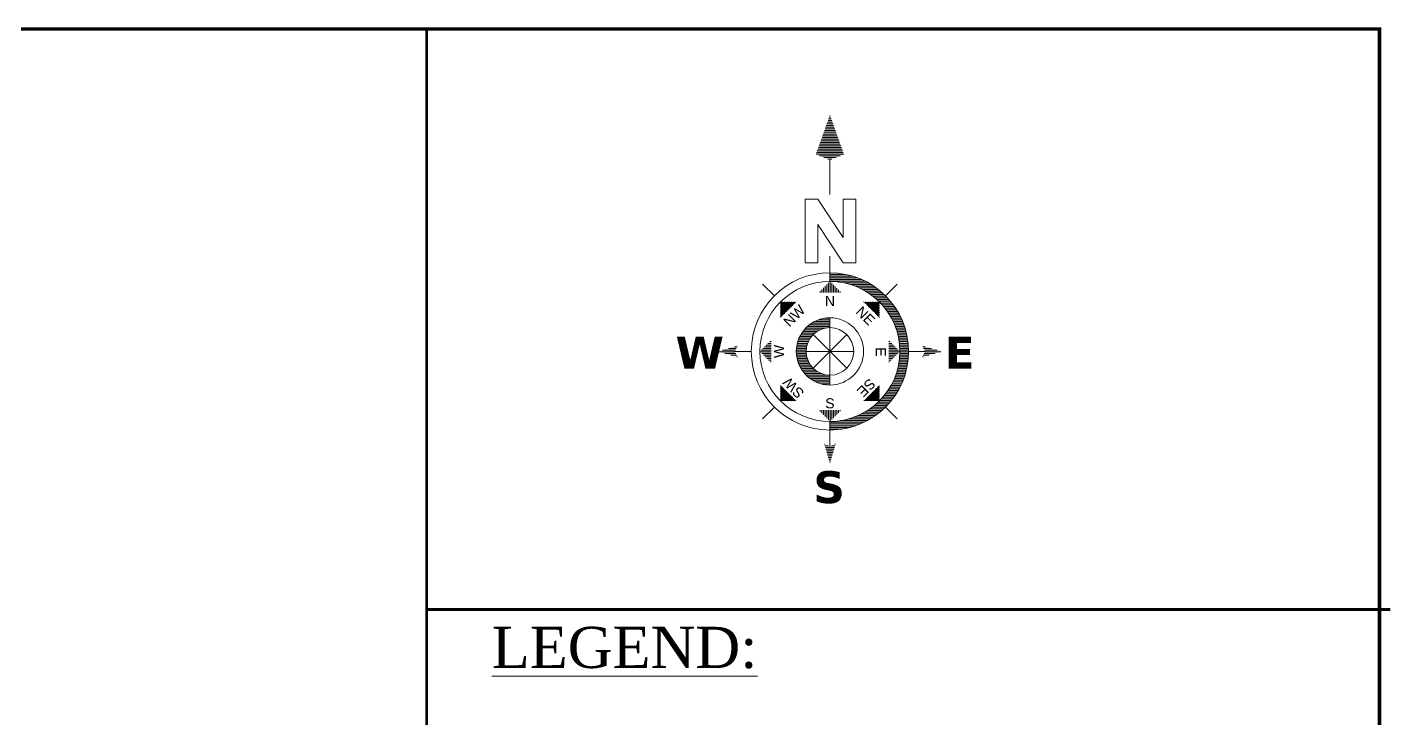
# Model space of a CAD drawing. Header units: millimetres. Extents: x -60726 to 103, y -105149 to -48.
# Drawn here: x -59277 to -58591, y -102857 to -102509 of the extents above; entities that cross this region are included whole.
import ezdxf
from ezdxf.enums import TextEntityAlignment as Align

# ---------------------------------------------------------------- set-up
doc = ezdxf.new("R2010")
doc.units = ezdxf.units.MM
doc.header["$MEASUREMENT"] = 0
doc.layers.add('boundary', color=7, linetype='Continuous')
for name, color, linetype, lineweight in [('line', 10, 'Continuous', 9), ('OUTLINE', 7, 'Continuous', 15), ('p2', 32, 'Continuous', 15)]:
    doc.layers.add(name, color=color, linetype=linetype, lineweight=lineweight)
doc.styles.add('LEG', font='romantic.ttf')
doc.styles.add('Romans', font='arial.ttf')
doc.styles.get("Standard").update_dxf_attribs({"font": 'arial.ttf'})
pattern_1 = [(360, (26.1966299120686, 31.5119977814611), (1.746277814283317e-14, 0.2822134167647793), [])]
pattern_2 = [(360, (26.1966299120686, 27.11894283047877), (1.746277814283317e-14, 0.2822134167647793), [])]
pattern_3 = [(180, (26.1966299120686, 27.11894283047877), (1.761424323965989e-14, 0.2822134167647793), [])]
pattern_4 = [(44.99999999999639, (26.1966299120686, 27.11894283047877), (-0.1995550207361887, 0.1995550207362131), [])]
pattern_5 = [(90, (26.1966299120686, 27.11894283047877), (-0.2822134167647797, 1.748015938345261e-14), [])]
pattern_6 = [(134.9999999999964, (26.1966299120686, 27.11894283047877), (-0.1995550207362134, -0.1995550207361884), [])]
pattern_7 = [(180, (26.1966299120686, 27.11894283047877), (-1.749754062407209e-14, -0.2822134167647793), [])]
pattern_8 = [(224.9999999999964, (26.1966299120686, 27.11894283047877), (0.1995550207361887, -0.1995550207362131), [])]
pattern_9 = [(270, (26.1966299120686, 27.11894283047877), (0.2822134167647797, -1.751430110609798e-14), [])]
pattern_10 = [(314.9999999999964, (26.1966299120686, 27.11894283047877), (0.1995550207362134, 0.1995550207361883), [])]

# ---------------------------------------------------------------- blocks, each defined once
blk = doc.blocks.new('A$C5FE22593')
h = blk.add_hatch()
h.set_pattern_fill('_USER', color=11, scale=0.2822134167647797, angle=-3.536776805787431e-12, style=0, pattern_type=0)
h.set_pattern_definition(pattern_1)
h.paths.add_polyline_path([(26.1966299120686, 66.78867487690877), (23.84485143935308, 60.20369515253697), (26.1966299120686, 59.26298376359046), (28.54840838513337, 60.20369515253697)])
h = blk.add_hatch()
h.set_pattern_fill('_USER', color=11, scale=0.2822134167647797, angle=-3.536776805787431e-12, style=0, pattern_type=0)
h.set_pattern_definition(pattern_1)
h.paths.add_polyline_path([(26.1966299120686, 66.78867487690877), (23.84485143935308, 60.20369515253697), (26.1966299120686, 59.26298376359046), (28.54840838513337, 60.20369515253697)])
h = blk.add_hatch()
h.set_pattern_fill('_USER', color=11, scale=0.2822134167647797, angle=-3.536776805787431e-12, style=0, pattern_type=0)
h.set_pattern_definition(pattern_1)
h.paths.add_polyline_path([(26.1966299120686, 66.78867487690877), (23.84485143935308, 60.20369515253697), (26.1966299120686, 59.26298376359046), (28.54840838513337, 60.20369515253697)])
h = blk.add_hatch()
h.set_pattern_fill('_USER', color=11, scale=0.2822134167647797, angle=-3.536776805787431e-12, style=0, pattern_type=0)
h.set_pattern_definition(pattern_1)
h.paths.add_polyline_path([(26.1966299120686, 66.78867487690877), (23.84485143935308, 60.20369515253697), (26.1966299120686, 59.26298376359046), (28.54840838513337, 60.20369515253697)])
h = blk.add_hatch(color=11)
h.paths.add_polyline_path([(26.1966299120686, 15.36005046544597), (26.1966299120686, 13.91542929038405, 1), (26.1966299120686, 40.32245637045708), (26.1966299120686, 38.87783519562799, -1)])
h.paths.add_polyline_path([(26.1966299120686, 31.11004324536771), (26.1966299120686, 32.76321116602048, 1), (26.1966299120686, 21.47467449505348), (26.1966299120686, 23.12784241558984, -1)])
h = blk.add_hatch(color=11)
h.paths.add_polyline_path([(26.1966299120686, 15.36005046544597), (26.1966299120686, 13.91542929038405, 1), (26.1966299120686, 40.32245637045708), (26.1966299120686, 38.87783519562799, -1)])
h.paths.add_polyline_path([(26.1966299120686, 31.11004324536771), (26.1966299120686, 32.76321116602048, 1), (26.1966299120686, 21.47467449505348), (26.1966299120686, 23.12784241558984, -1)])
h = blk.add_hatch(color=11)
h.paths.add_polyline_path([(26.1966299120686, 15.36005046544597), (26.1966299120686, 13.91542929038405, 1), (26.1966299120686, 40.32245637045708), (26.1966299120686, 38.87783519562799, -1)])
h.paths.add_polyline_path([(26.1966299120686, 31.11004324536771), (26.1966299120686, 32.76321116602048, 1), (26.1966299120686, 21.47467449505348), (26.1966299120686, 23.12784241558984, -1)])
h = blk.add_hatch(color=11)
h.paths.add_polyline_path([(26.1966299120686, 15.36005046544597), (26.1966299120686, 13.91542929038405, 1), (26.1966299120686, 40.32245637045708), (26.1966299120686, 38.87783519562799, -1)])
h.paths.add_polyline_path([(26.1966299120686, 31.11004324536771), (26.1966299120686, 32.76321116602048, 1), (26.1966299120686, 21.47467449505348), (26.1966299120686, 23.12784241558984, -1)])
h = blk.add_hatch()
h.set_pattern_fill('_USER', color=11, scale=0.2822134167647797, angle=-3.536776805787431e-12, style=0, pattern_type=0)
h.set_pattern_definition(pattern_2)
h.paths.add_polyline_path([(39.4001434528036, 27.11894283047877, 0.414213562373095), (26.1966299120686, 40.32245637045708), (26.1966299120686, 38.87783519562799, -0.4142135623730949), (37.95552227745065, 27.11894283047877, -0.4142135623730951), (26.1966299120686, 15.36005046544597), (26.1966299120686, 13.91542929038405, 0.4142135623730951)])
h = blk.add_hatch()
h.set_pattern_fill('_USER', color=11, scale=0.2822134167647797, angle=-3.536776805787431e-12, style=0, pattern_type=0)
h.set_pattern_definition(pattern_2)
h.paths.add_polyline_path([(39.4001434528036, 27.11894283047877, 0.414213562373095), (26.1966299120686, 40.32245637045708), (26.1966299120686, 38.87783519562799, -0.4142135623730949), (37.95552227745065, 27.11894283047877, -0.4142135623730951), (26.1966299120686, 15.36005046544597), (26.1966299120686, 13.91542929038405, 0.4142135623730951)])
h = blk.add_hatch()
h.set_pattern_fill('_USER', color=11, scale=0.2822134167647797, angle=-3.536776805787431e-12, style=0, pattern_type=0)
h.set_pattern_definition(pattern_2)
h.paths.add_polyline_path([(39.4001434528036, 27.11894283047877, 0.414213562373095), (26.1966299120686, 40.32245637045708), (26.1966299120686, 38.87783519562799, -0.4142135623730949), (37.95552227745065, 27.11894283047877, -0.4142135623730951), (26.1966299120686, 15.36005046544597), (26.1966299120686, 13.91542929038405, 0.4142135623730951)])
h = blk.add_hatch()
h.set_pattern_fill('_USER', color=11, scale=0.2822134167647797, angle=-3.536776805787431e-12, style=0, pattern_type=0)
h.set_pattern_definition(pattern_2)
h.paths.add_polyline_path([(39.4001434528036, 27.11894283047877, 0.414213562373095), (26.1966299120686, 40.32245637045708), (26.1966299120686, 38.87783519562799, -0.4142135623730949), (37.95552227745065, 27.11894283047877, -0.4142135623730951), (26.1966299120686, 15.36005046544597), (26.1966299120686, 13.91542929038405, 0.4142135623730951)])
h = blk.add_hatch()
h.set_pattern_fill('_USER', color=11, scale=0.2822134167647797, angle=89.99999999999648, style=0, pattern_type=0)
h.set_pattern_definition(pattern_5)
h.paths.add_polyline_path([(28.07805269066012, 36.99641241773497), (26.1966299120686, 38.87783519562799), (24.31520713382633, 36.99641241773497)])
h = blk.add_hatch()
h.set_pattern_fill('_USER', color=11, scale=0.2822134167647797, angle=89.99999999999648, style=0, pattern_type=0)
h.set_pattern_definition(pattern_5)
h.paths.add_polyline_path([(28.07805269066012, 36.99641241773497), (26.1966299120686, 38.87783519562799), (24.31520713382633, 36.99641241773497)])
h = blk.add_hatch()
h.set_pattern_fill('_USER', color=11, scale=0.2822134167647797, angle=89.99999999999648, style=0, pattern_type=0)
h.set_pattern_definition(pattern_5)
h.paths.add_polyline_path([(28.07805269066012, 36.99641241773497), (26.1966299120686, 38.87783519562799), (24.31520713382633, 36.99641241773497)])
h = blk.add_hatch()
h.set_pattern_fill('_USER', color=11, scale=0.2822134167647797, angle=89.99999999999648, style=0, pattern_type=0)
h.set_pattern_definition(pattern_5)
h.paths.add_polyline_path([(28.07805269066012, 36.99641241773497), (26.1966299120686, 38.87783519562799), (24.31520713382633, 36.99641241773497)])
h = blk.add_hatch()
h.set_pattern_fill('_USER', color=11, scale=0.2822134167647797, angle=134.9999999999965, style=0, pattern_type=0)
h.set_pattern_definition(pattern_6)
h.paths.add_polyline_path([(20.54257099144161, 35.43373536074068), (17.88183738139924, 35.43373536074068), (17.88183738139924, 32.77300175139681)])
h = blk.add_hatch()
h.set_pattern_fill('_USER', color=11, scale=0.2822134167647797, angle=134.9999999999965, style=0, pattern_type=0)
h.set_pattern_definition(pattern_6)
h.paths.add_polyline_path([(20.54257099144161, 35.43373536074068), (17.88183738139924, 35.43373536074068), (17.88183738139924, 32.77300175139681)])
h = blk.add_hatch()
h.set_pattern_fill('_USER', color=11, scale=0.2822134167647797, angle=134.9999999999965, style=0, pattern_type=0)
h.set_pattern_definition(pattern_6)
h.paths.add_polyline_path([(20.54257099144161, 35.43373536074068), (17.88183738139924, 35.43373536074068), (17.88183738139924, 32.77300175139681)])
h = blk.add_hatch()
h.set_pattern_fill('_USER', color=11, scale=0.2822134167647797, angle=134.9999999999965, style=0, pattern_type=0)
h.set_pattern_definition(pattern_6)
h.paths.add_polyline_path([(20.54257099144161, 35.43373536074068), (17.88183738139924, 35.43373536074068), (17.88183738139924, 32.77300175139681)])
h = blk.add_hatch()
h.set_pattern_fill('_USER', color=11, scale=0.2822134167647797, angle=44.99999999999648, style=0, pattern_type=0)
h.set_pattern_definition(pattern_4)
h.paths.add_polyline_path([(34.51142244308721, 32.77300175139681), (34.51142244308721, 35.43373536074068), (31.85068883298663, 35.43373536074068)])
h = blk.add_hatch()
h.set_pattern_fill('_USER', color=11, scale=0.2822134167647797, angle=44.99999999999648, style=0, pattern_type=0)
h.set_pattern_definition(pattern_4)
h.paths.add_polyline_path([(34.51142244308721, 32.77300175139681), (34.51142244308721, 35.43373536074068), (31.85068883298663, 35.43373536074068)])
h = blk.add_hatch()
h.set_pattern_fill('_USER', color=11, scale=0.2822134167647797, angle=44.99999999999648, style=0, pattern_type=0)
h.set_pattern_definition(pattern_4)
h.paths.add_polyline_path([(34.51142244308721, 32.77300175139681), (34.51142244308721, 35.43373536074068), (31.85068883298663, 35.43373536074068)])
h = blk.add_hatch()
h.set_pattern_fill('_USER', color=11, scale=0.2822134167647797, angle=44.99999999999648, style=0, pattern_type=0)
h.set_pattern_definition(pattern_4)
h.paths.add_polyline_path([(34.51142244308721, 32.77300175139681), (34.51142244308721, 35.43373536074068), (31.85068883298663, 35.43373536074068)])
h = blk.add_hatch()
h.set_pattern_fill('_USER', color=11, scale=0.2822134167647797, angle=-3.536776805787431e-12, style=0, pattern_type=0)
h.set_pattern_definition(pattern_2)
h.paths.add_polyline_path([(26.1966299120686, 31.11004324536771), (26.1966299120686, 32.76321116602048, 0.4142135623730951), (20.55236157693435, 27.11894283047877, 0.4142135623730949), (26.1966299120686, 21.47467449505348), (26.1966299120686, 23.12784241558984, -0.414213562373095), (22.20552949787816, 27.11894283047877, -0.4142135623730951)])
h = blk.add_hatch()
h.set_pattern_fill('_USER', color=11, scale=0.2822134167647797, angle=-3.536776805787431e-12, style=0, pattern_type=0)
h.set_pattern_definition(pattern_2)
h.paths.add_polyline_path([(26.1966299120686, 31.11004324536771), (26.1966299120686, 32.76321116602048, 0.4142135623730951), (20.55236157693435, 27.11894283047877, 0.4142135623730949), (26.1966299120686, 21.47467449505348), (26.1966299120686, 23.12784241558984, -0.414213562373095), (22.20552949787816, 27.11894283047877, -0.4142135623730951)])
h = blk.add_hatch()
h.set_pattern_fill('_USER', color=11, scale=0.2822134167647797, angle=-3.536776805787431e-12, style=0, pattern_type=0)
h.set_pattern_definition(pattern_2)
h.paths.add_polyline_path([(26.1966299120686, 31.11004324536771), (26.1966299120686, 32.76321116602048, 0.4142135623730951), (20.55236157693435, 27.11894283047877, 0.4142135623730949), (26.1966299120686, 21.47467449505348), (26.1966299120686, 23.12784241558984, -0.414213562373095), (22.20552949787816, 27.11894283047877, -0.4142135623730951)])
h = blk.add_hatch()
h.set_pattern_fill('_USER', color=11, scale=0.2822134167647797, angle=-3.536776805787431e-12, style=0, pattern_type=0)
h.set_pattern_definition(pattern_2)
h.paths.add_polyline_path([(26.1966299120686, 31.11004324536771), (26.1966299120686, 32.76321116602048, 0.4142135623730951), (20.55236157693435, 27.11894283047877, 0.4142135623730949), (26.1966299120686, 21.47467449505348), (26.1966299120686, 23.12784241558984, -0.414213562373095), (22.20552949787816, 27.11894283047877, -0.4142135623730951)])
h = blk.add_hatch()
h.set_pattern_fill('_USER', color=11, scale=0.2822134167647797, angle=-3.536776805787431e-12, style=0, pattern_type=0)
h.set_pattern_definition(pattern_3)
h.paths.add_polyline_path([(10.67489199049305, 26.17823144153226), (10.20453629561234, 27.11894283047877), (10.67489199049305, 28.05965421942528), (7.382402128074318, 27.11894283047877)])
h = blk.add_hatch()
h.set_pattern_fill('_USER', color=11, scale=0.2822134167647797, angle=-3.536776805787431e-12, style=0, pattern_type=0)
h.set_pattern_definition(pattern_3)
h.paths.add_polyline_path([(10.67489199049305, 26.17823144153226), (10.20453629561234, 27.11894283047877), (10.67489199049305, 28.05965421942528), (7.382402128074318, 27.11894283047877)])
h = blk.add_hatch()
h.set_pattern_fill('_USER', color=11, scale=0.2822134167647797, angle=-3.536776805787431e-12, style=0, pattern_type=0)
h.set_pattern_definition(pattern_3)
h.paths.add_polyline_path([(10.67489199049305, 26.17823144153226), (10.20453629561234, 27.11894283047877), (10.67489199049305, 28.05965421942528), (7.382402128074318, 27.11894283047877)])
h = blk.add_hatch()
h.set_pattern_fill('_USER', color=11, scale=0.2822134167647797, angle=-3.536776805787431e-12, style=0, pattern_type=0)
h.set_pattern_definition(pattern_3)
h.paths.add_polyline_path([(10.67489199049305, 26.17823144153226), (10.20453629561234, 27.11894283047877), (10.67489199049305, 28.05965421942528), (7.382402128074318, 27.11894283047877)])
h = blk.add_hatch()
h.set_pattern_fill('_USER', color=11, scale=0.2822134167647797, angle=179.9999999999965, style=0, pattern_type=0)
h.set_pattern_definition(pattern_7)
h.paths.add_polyline_path([(16.31916032562731, 29.0003656091867), (14.43773754697759, 27.11894283047877), (16.31916032562731, 25.23752005188726)])
h = blk.add_hatch()
h.set_pattern_fill('_USER', color=11, scale=0.2822134167647797, angle=179.9999999999965, style=0, pattern_type=0)
h.set_pattern_definition(pattern_7)
h.paths.add_polyline_path([(16.31916032562731, 29.0003656091867), (14.43773754697759, 27.11894283047877), (16.31916032562731, 25.23752005188726)])
h = blk.add_hatch()
h.set_pattern_fill('_USER', color=11, scale=0.2822134167647797, angle=179.9999999999965, style=0, pattern_type=0)
h.set_pattern_definition(pattern_7)
h.paths.add_polyline_path([(16.31916032562731, 29.0003656091867), (14.43773754697759, 27.11894283047877), (16.31916032562731, 25.23752005188726)])
h = blk.add_hatch()
h.set_pattern_fill('_USER', color=11, scale=0.2822134167647797, angle=179.9999999999965, style=0, pattern_type=0)
h.set_pattern_definition(pattern_7)
h.paths.add_polyline_path([(16.31916032562731, 29.0003656091867), (14.43773754697759, 27.11894283047877), (16.31916032562731, 25.23752005188726)])
h = blk.add_hatch()
h.set_pattern_fill('_USER', color=11, scale=0.2822134167647797, angle=-3.536776805787431e-12, style=0, pattern_type=0)
h.set_pattern_definition(pattern_2)
h.paths.add_polyline_path([(36.07409949880093, 29.0003656091867), (36.07409949880093, 25.23752005188726), (37.95552227745065, 27.11894283047877)])
h = blk.add_hatch()
h.set_pattern_fill('_USER', color=11, scale=0.2822134167647797, angle=-3.536776805787431e-12, style=0, pattern_type=0)
h.set_pattern_definition(pattern_2)
h.paths.add_polyline_path([(36.07409949880093, 29.0003656091867), (36.07409949880093, 25.23752005188726), (37.95552227745065, 27.11894283047877)])
h = blk.add_hatch()
h.set_pattern_fill('_USER', color=11, scale=0.2822134167647797, angle=-3.536776805787431e-12, style=0, pattern_type=0)
h.set_pattern_definition(pattern_2)
h.paths.add_polyline_path([(36.07409949880093, 29.0003656091867), (36.07409949880093, 25.23752005188726), (37.95552227745065, 27.11894283047877)])
h = blk.add_hatch()
h.set_pattern_fill('_USER', color=11, scale=0.2822134167647797, angle=-3.536776805787431e-12, style=0, pattern_type=0)
h.set_pattern_definition(pattern_2)
h.paths.add_polyline_path([(36.07409949880093, 29.0003656091867), (36.07409949880093, 25.23752005188726), (37.95552227745065, 27.11894283047877)])
h = blk.add_hatch()
h.set_pattern_fill('_USER', color=11, scale=0.2822134167647797, angle=-3.536776805787431e-12, style=0, pattern_type=0)
h.set_pattern_definition(pattern_2)
h.paths.add_polyline_path([(45.01085769670317, 27.11894283047877), (41.71836783428444, 28.05965421942528), (42.18872352916515, 27.11894283047877), (41.71836783428444, 26.17823144153226)])
h = blk.add_hatch()
h.set_pattern_fill('_USER', color=11, scale=0.2822134167647797, angle=-3.536776805787431e-12, style=0, pattern_type=0)
h.set_pattern_definition(pattern_2)
h.paths.add_polyline_path([(45.01085769670317, 27.11894283047877), (41.71836783428444, 28.05965421942528), (42.18872352916515, 27.11894283047877), (41.71836783428444, 26.17823144153226)])
h = blk.add_hatch()
h.set_pattern_fill('_USER', color=11, scale=0.2822134167647797, angle=-3.536776805787431e-12, style=0, pattern_type=0)
h.set_pattern_definition(pattern_2)
h.paths.add_polyline_path([(45.01085769670317, 27.11894283047877), (41.71836783428444, 28.05965421942528), (42.18872352916515, 27.11894283047877), (41.71836783428444, 26.17823144153226)])
h = blk.add_hatch()
h.set_pattern_fill('_USER', color=11, scale=0.2822134167647797, angle=-3.536776805787431e-12, style=0, pattern_type=0)
h.set_pattern_definition(pattern_2)
h.paths.add_polyline_path([(45.01085769670317, 27.11894283047877), (41.71836783428444, 28.05965421942528), (42.18872352916515, 27.11894283047877), (41.71836783428444, 26.17823144153226)])
h = blk.add_hatch()
h.set_pattern_fill('_USER', color=11, scale=0.2822134167647797, angle=-135.0000000000036, style=0, pattern_type=0)
h.set_pattern_definition(pattern_8)
h.paths.add_polyline_path([(17.88183738139924, 21.46488390932791), (17.88183738139924, 18.80415029951837), (20.54257099144161, 18.80415029951837)])
h = blk.add_hatch()
h.set_pattern_fill('_USER', color=11, scale=0.2822134167647797, angle=-135.0000000000036, style=0, pattern_type=0)
h.set_pattern_definition(pattern_8)
h.paths.add_polyline_path([(17.88183738139924, 21.46488390932791), (17.88183738139924, 18.80415029951837), (20.54257099144161, 18.80415029951837)])
h = blk.add_hatch()
h.set_pattern_fill('_USER', color=11, scale=0.2822134167647797, angle=-135.0000000000036, style=0, pattern_type=0)
h.set_pattern_definition(pattern_8)
h.paths.add_polyline_path([(17.88183738139924, 21.46488390932791), (17.88183738139924, 18.80415029951837), (20.54257099144161, 18.80415029951837)])
h = blk.add_hatch()
h.set_pattern_fill('_USER', color=11, scale=0.2822134167647797, angle=-135.0000000000036, style=0, pattern_type=0)
h.set_pattern_definition(pattern_8)
h.paths.add_polyline_path([(17.88183738139924, 21.46488390932791), (17.88183738139924, 18.80415029951837), (20.54257099144161, 18.80415029951837)])
h = blk.add_hatch()
h.set_pattern_fill('_USER', color=11, scale=0.2822134167647797, angle=-45.00000000000357, style=0, pattern_type=0)
h.set_pattern_definition(pattern_10)
h.paths.add_polyline_path([(31.85068883298663, 18.80415029951837), (34.51142244308721, 18.80415029951837), (34.51142244308721, 21.46488390932791)])
h = blk.add_hatch()
h.set_pattern_fill('_USER', color=11, scale=0.2822134167647797, angle=-45.00000000000357, style=0, pattern_type=0)
h.set_pattern_definition(pattern_10)
h.paths.add_polyline_path([(31.85068883298663, 18.80415029951837), (34.51142244308721, 18.80415029951837), (34.51142244308721, 21.46488390932791)])
h = blk.add_hatch()
h.set_pattern_fill('_USER', color=11, scale=0.2822134167647797, angle=-45.00000000000357, style=0, pattern_type=0)
h.set_pattern_definition(pattern_10)
h.paths.add_polyline_path([(31.85068883298663, 18.80415029951837), (34.51142244308721, 18.80415029951837), (34.51142244308721, 21.46488390932791)])
h = blk.add_hatch()
h.set_pattern_fill('_USER', color=11, scale=0.2822134167647797, angle=-45.00000000000357, style=0, pattern_type=0)
h.set_pattern_definition(pattern_10)
h.paths.add_polyline_path([(31.85068883298663, 18.80415029951837), (34.51142244308721, 18.80415029951837), (34.51142244308721, 21.46488390932791)])
h = blk.add_hatch()
h.set_pattern_fill('_USER', color=11, scale=0.2822134167647797, angle=-90.00000000000357, style=0, pattern_type=0)
h.set_pattern_definition(pattern_9)
h.paths.add_polyline_path([(24.31520713382633, 17.24147324333899), (26.1966299120686, 15.36005046544597), (28.07805269066012, 17.24147324333899)])
h = blk.add_hatch()
h.set_pattern_fill('_USER', color=11, scale=0.2822134167647797, angle=-90.00000000000357, style=0, pattern_type=0)
h.set_pattern_definition(pattern_9)
h.paths.add_polyline_path([(24.31520713382633, 17.24147324333899), (26.1966299120686, 15.36005046544597), (28.07805269066012, 17.24147324333899)])
h = blk.add_hatch()
h.set_pattern_fill('_USER', color=11, scale=0.2822134167647797, angle=-90.00000000000357, style=0, pattern_type=0)
h.set_pattern_definition(pattern_9)
h.paths.add_polyline_path([(24.31520713382633, 17.24147324333899), (26.1966299120686, 15.36005046544597), (28.07805269066012, 17.24147324333899)])
h = blk.add_hatch()
h.set_pattern_fill('_USER', color=11, scale=0.2822134167647797, angle=-90.00000000000357, style=0, pattern_type=0)
h.set_pattern_definition(pattern_9)
h.paths.add_polyline_path([(24.31520713382633, 17.24147324333899), (26.1966299120686, 15.36005046544597), (28.07805269066012, 17.24147324333899)])
h = blk.add_hatch()
h.set_pattern_fill('_USER', color=11, scale=0.2822134167647797, angle=-3.536776805787431e-12, style=0, pattern_type=0)
h.set_pattern_definition(pattern_2)
h.paths.add_polyline_path([(27.1373413017136, 11.59720490861218), (26.1966299120686, 11.12684921361506), (25.25591852306388, 11.59720490861218), (26.1966299120686, 8.30471504596062)])
h = blk.add_hatch()
h.set_pattern_fill('_USER', color=11, scale=0.2822134167647797, angle=-3.536776805787431e-12, style=0, pattern_type=0)
h.set_pattern_definition(pattern_2)
h.paths.add_polyline_path([(27.1373413017136, 11.59720490861218), (26.1966299120686, 11.12684921361506), (25.25591852306388, 11.59720490861218), (26.1966299120686, 8.30471504596062)])
h = blk.add_hatch()
h.set_pattern_fill('_USER', color=11, scale=0.2822134167647797, angle=-3.536776805787431e-12, style=0, pattern_type=0)
h.set_pattern_definition(pattern_2)
h.paths.add_polyline_path([(27.1373413017136, 11.59720490861218), (26.1966299120686, 11.12684921361506), (25.25591852306388, 11.59720490861218), (26.1966299120686, 8.30471504596062)])
h = blk.add_hatch()
h.set_pattern_fill('_USER', color=11, scale=0.2822134167647797, angle=-3.536776805787431e-12, style=0, pattern_type=0)
h.set_pattern_definition(pattern_2)
h.paths.add_polyline_path([(27.1373413017136, 11.59720490861218), (26.1966299120686, 11.12684921361506), (25.25591852306388, 11.59720490861218), (26.1966299120686, 8.30471504596062)])
at = {"color": 11}
for p, q in [((26.1966299120686, 53.49676173971966), (26.1966299120686, 59.26298376382329)), ((26.1966299120686, 53.49676173971966), (26.1966299120686, 59.26298376382329)), ((26.1966299120686, 53.49676173971966), (26.1966299120686, 59.26298376382329)), ((26.1966299120686, 53.49676173971966), (26.1966299120686, 59.26298376382329)), ((26.1966299120686, 40.32245637068991), (26.1966299120686, 43.1110364474589)), ((26.1966299120686, 40.32245637068991), (26.1966299120686, 43.1110364474589)), ((26.1966299120686, 40.32245637068991), (26.1966299120686, 43.1110364474589)), ((26.1966299120686, 40.32245637068991), (26.1966299120686, 43.1110364474589)), ((26.1966299120686, 40.32245637068991), (26.1966299120686, 38.87783519586083)), ((26.1966299120686, 40.32245637068991), (26.1966299120686, 38.87783519586083)), ((26.1966299120686, 40.32245637068991), (26.1966299120686, 38.87783519586083)), ((26.1966299120686, 40.32245637068991), (26.1966299120686, 38.87783519586083)), ((16.86033595277695, 36.45523679070175), (14.88851207052357, 38.42706067219842)), ((16.86033595277695, 36.45523679070175), (14.88851207052357, 38.42706067219842)), ((16.86033595277695, 36.45523679070175), (14.88851207052357, 38.42706067219842)), ((16.86033595277695, 36.45523679070175), (14.88851207052357, 38.42706067219842)), ((35.53292387205875, 36.45523679070175), (37.50474775390467, 38.42706067219842)), ((35.53292387205875, 36.45523679070175), (37.50474775390467, 38.42706067219842)), ((35.53292387205875, 36.45523679070175), (37.50474775390467, 38.42706067219842)), ((35.53292387205875, 36.45523679070175), (37.50474775390467, 38.42706067219842)), ((26.1966299120686, 31.11004324571695), (26.1966299120686, 32.76321116625331)), ((26.1966299120686, 31.11004324571695), (26.1966299120686, 32.76321116625331)), ((26.1966299120686, 31.11004324571695), (26.1966299120686, 32.76321116625331)), ((26.1966299120686, 31.11004324571695), (26.1966299120686, 32.76321116625331)), ((23.37449574447237, 24.29680866282433), (29.01876407995587, 29.94107699871529)), ((29.01876407995587, 24.29680866282433), (23.37449574447237, 29.94107699871529)), ((29.01876407995587, 29.94107699871529), (23.37449574447237, 24.29680866282433)), ((23.37449574447237, 29.94107699871529), (29.01876407995587, 24.29680866282433)), ((23.37449574447237, 24.29680866282433), (29.01876407995587, 29.94107699871529)), ((29.01876407995587, 24.29680866282433), (23.37449574447237, 29.94107699871529)), ((29.01876407995587, 29.94107699871529), (23.37449574447237, 24.29680866282433)), ((23.37449574447237, 29.94107699871529), (29.01876407995587, 24.29680866282433)), ((23.37449574447237, 24.29680866282433), (29.01876407995587, 29.94107699871529)), ((29.01876407995587, 24.29680866282433), (23.37449574447237, 29.94107699871529)), ((29.01876407995587, 29.94107699871529), (23.37449574447237, 24.29680866282433)), ((23.37449574447237, 29.94107699871529), (29.01876407995587, 24.29680866282433)), ((23.37449574447237, 24.29680866282433), (29.01876407995587, 29.94107699871529)), ((29.01876407995587, 24.29680866282433), (23.37449574447237, 29.94107699871529)), ((29.01876407995587, 29.94107699871529), (23.37449574447237, 24.29680866282433)), ((23.37449574447237, 29.94107699871529), (29.01876407995587, 24.29680866282433)), ((26.1966299120686, 23.12784241593909), (26.1966299120686, 31.11004324571695)), ((26.1966299120686, 31.11004324571695), (26.1966299120686, 23.12784241593909)), ((26.1966299120686, 23.12784241593909), (26.1966299120686, 31.11004324571695)), ((26.1966299120686, 31.11004324571695), (26.1966299120686, 23.12784241593909)), ((26.1966299120686, 23.12784241593909), (26.1966299120686, 31.11004324571695)), ((26.1966299120686, 31.11004324571695), (26.1966299120686, 23.12784241593909)), ((26.1966299120686, 23.12784241593909), (26.1966299120686, 31.11004324571695)), ((26.1966299120686, 31.11004324571695), (26.1966299120686, 23.12784241593909)), ((12.99311637168285, 27.1189428307116), (10.20453629561234, 27.1189428307116)), ((12.99311637168285, 27.1189428307116), (10.20453629561234, 27.1189428307116)), ((12.99311637168285, 27.1189428307116), (10.20453629561234, 27.1189428307116)), ((12.99311637168285, 27.1189428307116), (10.20453629561234, 27.1189428307116)), ((22.20552949787816, 27.1189428307116), (30.18773032689933, 27.1189428307116)), ((30.18773032689933, 27.1189428307116), (22.20552949787816, 27.1189428307116)), ((22.20552949787816, 27.1189428307116), (30.18773032689933, 27.1189428307116)), ((30.18773032689933, 27.1189428307116), (22.20552949787816, 27.1189428307116)), ((22.20552949787816, 27.1189428307116), (30.18773032689933, 27.1189428307116)), ((30.18773032689933, 27.1189428307116), (22.20552949787816, 27.1189428307116)), ((22.20552949787816, 27.1189428307116), (30.18773032689933, 27.1189428307116)), ((30.18773032689933, 27.1189428307116), (22.20552949787816, 27.1189428307116)), ((39.4001434528036, 27.1189428307116), (42.18872352916515, 27.1189428307116)), ((39.4001434528036, 27.1189428307116), (42.18872352916515, 27.1189428307116)), ((39.4001434528036, 27.1189428307116), (42.18872352916515, 27.1189428307116)), ((39.4001434528036, 27.1189428307116), (42.18872352916515, 27.1189428307116)), ((26.1966299120686, 23.12784241593909), (26.1966299120686, 21.47467449528631)), ((26.1966299120686, 23.12784241593909), (26.1966299120686, 21.47467449528631)), ((26.1966299120686, 23.12784241593909), (26.1966299120686, 21.47467449528631)), ((26.1966299120686, 23.12784241593909), (26.1966299120686, 21.47467449528631)), ((16.86033595277695, 17.78264887072146), (14.88851207052357, 15.81082498922478)), ((16.86033595277695, 17.78264887072146), (14.88851207052357, 15.81082498922478)), ((16.86033595277695, 17.78264887072146), (14.88851207052357, 15.81082498922478)), ((16.86033595277695, 17.78264887072146), (14.88851207052357, 15.81082498922478)), ((35.53292387205875, 17.78264887072146), (37.50474775390467, 15.81082498922478)), ((35.53292387205875, 17.78264887072146), (37.50474775390467, 15.81082498922478)), ((35.53292387205875, 17.78264887072146), (37.50474775390467, 15.81082498922478)), ((35.53292387205875, 17.78264887072146), (37.50474775390467, 15.81082498922478)), ((26.1966299120686, 13.9154292907333), (26.1966299120686, 15.3600504656788)), ((26.1966299120686, 13.9154292907333), (26.1966299120686, 15.3600504656788)), ((26.1966299120686, 13.9154292907333), (26.1966299120686, 15.3600504656788)), ((26.1966299120686, 13.9154292907333), (26.1966299120686, 15.3600504656788)), ((26.1966299120686, 13.9154292907333), (26.1966299120686, 11.12684921396431)), ((26.1966299120686, 13.9154292907333), (26.1966299120686, 11.12684921396431)), ((26.1966299120686, 13.9154292907333), (26.1966299120686, 11.12684921396431)), ((26.1966299120686, 13.9154292907333), (26.1966299120686, 11.12684921396431))]:
    blk.add_line(p, q, dxfattribs=at)
at = {"color": 1}
for p, q in [((22.0264356280677, 52.67801700776909), (24.15996905905195, 52.67801700776909)), ((22.0264356280677, 42.01034985354636), (22.0264356280677, 52.67801700776909)), ((22.0264356280677, 52.67801700776909), (24.15996905905195, 52.67801700776909)), ((22.0264356280677, 42.01034985354636), (22.0264356280677, 52.67801700776909)), ((22.0264356280677, 52.67801700776909), (24.15996905905195, 52.67801700776909)), ((22.0264356280677, 42.01034985354636), (22.0264356280677, 52.67801700776909)), ((22.0264356280677, 52.67801700776909), (24.15996905905195, 52.67801700776909)), ((22.0264356280677, 42.01034985354636), (22.0264356280677, 52.67801700776909)), ((24.15996905905195, 52.67801700776909), (28.42703592032194, 46.27741671551485)), ((24.15996905905195, 52.67801700776909), (28.42703592032194, 46.27741671551485)), ((24.15996905905195, 52.67801700776909), (28.42703592032194, 46.27741671551485)), ((24.15996905905195, 52.67801700776909), (28.42703592032194, 46.27741671551485)), ((28.42703592032194, 52.67801700776909), (30.56056935130619, 52.67801700776909)), ((28.42703592032194, 46.27741671551485), (28.42703592032194, 52.67801700776909)), ((28.42703592032194, 52.67801700776909), (30.56056935130619, 52.67801700776909)), ((28.42703592032194, 46.27741671551485), (28.42703592032194, 52.67801700776909)), ((28.42703592032194, 52.67801700776909), (30.56056935130619, 52.67801700776909)), ((28.42703592032194, 46.27741671551485), (28.42703592032194, 52.67801700776909)), ((28.42703592032194, 52.67801700776909), (30.56056935130619, 52.67801700776909)), ((28.42703592032194, 46.27741671551485), (28.42703592032194, 52.67801700776909)), ((30.56056935130619, 52.67801700776909), (30.56056935130619, 42.01034985354636)), ((30.56056935130619, 52.67801700776909), (30.56056935130619, 42.01034985354636)), ((30.56056935130619, 52.67801700776909), (30.56056935130619, 42.01034985354636)), ((30.56056935130619, 52.67801700776909), (30.56056935130619, 42.01034985354636)), ((24.15996905905195, 48.41095014614984), (24.15996905905195, 42.01034985354636)), ((28.42703592032194, 42.01034985354636), (24.15996905905195, 48.41095014614984)), ((24.15996905905195, 48.41095014614984), (24.15996905905195, 42.01034985354636)), ((28.42703592032194, 42.01034985354636), (24.15996905905195, 48.41095014614984)), ((24.15996905905195, 48.41095014614984), (24.15996905905195, 42.01034985354636)), ((28.42703592032194, 42.01034985354636), (24.15996905905195, 48.41095014614984)), ((24.15996905905195, 48.41095014614984), (24.15996905905195, 42.01034985354636)), ((28.42703592032194, 42.01034985354636), (24.15996905905195, 48.41095014614984)), ((24.15996905905195, 42.01034985354636), (22.0264356280677, 42.01034985354636)), ((24.15996905905195, 42.01034985354636), (22.0264356280677, 42.01034985354636)), ((24.15996905905195, 42.01034985354636), (22.0264356280677, 42.01034985354636)), ((24.15996905905195, 42.01034985354636), (22.0264356280677, 42.01034985354636)), ((30.56056935130619, 42.01034985354636), (28.42703592032194, 42.01034985354636)), ((30.56056935130619, 42.01034985354636), (28.42703592032194, 42.01034985354636)), ((30.56056935130619, 42.01034985354636), (28.42703592032194, 42.01034985354636)), ((30.56056935130619, 42.01034985354636), (28.42703592032194, 42.01034985354636))]:
    blk.add_line(p, q, dxfattribs=at)
at = {"color": 11}
for radius in [13.20351354027795, 13.20351354027795, 13.20351354027795, 13.20351354027795, 11.75889236523338, 11.75889236523338, 11.75889236523338, 11.75889236523338, 5.644268335316128, 5.644268335316128, 5.644268335316128, 5.644268335316128, 3.991100414652827, 3.991100414652827, 3.991100414652827, 3.991100414652827]:
    blk.add_circle((26.1966299120686, 27.1189428307116), radius, dxfattribs=at)
for points in [[(26.1966299120686, 66.78867487725802), (23.84485143935308, 60.2036951527698), (26.1966299120686, 59.26298376382329)], [(26.1966299120686, 66.78867487725802), (23.84485143935308, 60.2036951527698), (26.1966299120686, 59.26298376382329)], [(26.1966299120686, 66.78867487725802), (23.84485143935308, 60.2036951527698), (26.1966299120686, 59.26298376382329)], [(26.1966299120686, 66.78867487725802), (23.84485143935308, 60.2036951527698), (26.1966299120686, 59.26298376382329)], [(26.1966299120686, 59.26298376382329), (28.54840838513337, 60.2036951527698), (26.1966299120686, 66.78867487725802)], [(26.1966299120686, 59.26298376382329), (28.54840838513337, 60.2036951527698), (26.1966299120686, 66.78867487725802)], [(26.1966299120686, 59.26298376382329), (28.54840838513337, 60.2036951527698), (26.1966299120686, 66.78867487725802)], [(26.1966299120686, 59.26298376382329), (28.54840838513337, 60.2036951527698), (26.1966299120686, 66.78867487725802)], [(26.1966299120686, 38.87783519586083), (28.07805269066012, 36.9964124171529), (24.31520713382633, 36.9964124171529)], [(26.1966299120686, 38.87783519586083), (28.07805269066012, 36.9964124171529), (24.31520713382633, 36.9964124171529)], [(26.1966299120686, 38.87783519586083), (28.07805269066012, 36.9964124171529), (24.31520713382633, 36.9964124171529)], [(26.1966299120686, 38.87783519586083), (28.07805269066012, 36.9964124171529), (24.31520713382633, 36.9964124171529)], [(17.88183738139924, 35.43373536097351), (20.54257099144161, 35.43373536097351), (17.88183738139924, 32.7730017520953)], [(17.88183738139924, 35.43373536097351), (20.54257099144161, 35.43373536097351), (17.88183738139924, 32.7730017520953)], [(17.88183738139924, 35.43373536097351), (20.54257099144161, 35.43373536097351), (17.88183738139924, 32.7730017520953)], [(17.88183738139924, 35.43373536097351), (20.54257099144161, 35.43373536097351), (17.88183738139924, 32.7730017520953)], [(34.51142244308721, 35.43373536097351), (34.51142244308721, 32.7730017520953), (31.85068883298663, 35.43373536097351)], [(34.51142244308721, 35.43373536097351), (34.51142244308721, 32.7730017520953), (31.85068883298663, 35.43373536097351)], [(34.51142244308721, 35.43373536097351), (34.51142244308721, 32.7730017520953), (31.85068883298663, 35.43373536097351)], [(34.51142244308721, 35.43373536097351), (34.51142244308721, 32.7730017520953), (31.85068883298663, 35.43373536097351)], [(7.382402128074318, 27.1189428307116), (10.67489199049305, 28.05965421977453), (10.20453629561234, 27.1189428307116)], [(7.382402128074318, 27.1189428307116), (10.67489199049305, 28.05965421977453), (10.20453629561234, 27.1189428307116)], [(7.382402128074318, 27.1189428307116), (10.67489199049305, 28.05965421977453), (10.20453629561234, 27.1189428307116)], [(7.382402128074318, 27.1189428307116), (10.67489199049305, 28.05965421977453), (10.20453629561234, 27.1189428307116)], [(14.43773754697759, 27.1189428307116), (16.31916032562731, 29.00036560895387), (16.31916032562731, 25.2375200522365)], [(14.43773754697759, 27.1189428307116), (16.31916032562731, 29.00036560895387), (16.31916032562731, 25.2375200522365)], [(14.43773754697759, 27.1189428307116), (16.31916032562731, 29.00036560895387), (16.31916032562731, 25.2375200522365)], [(14.43773754697759, 27.1189428307116), (16.31916032562731, 29.00036560895387), (16.31916032562731, 25.2375200522365)], [(37.95552227745065, 27.1189428307116), (36.07409949880093, 25.2375200522365), (36.07409949880093, 29.00036560895387)], [(37.95552227745065, 27.1189428307116), (36.07409949880093, 25.2375200522365), (36.07409949880093, 29.00036560895387)], [(37.95552227745065, 27.1189428307116), (36.07409949880093, 25.2375200522365), (36.07409949880093, 29.00036560895387)], [(37.95552227745065, 27.1189428307116), (36.07409949880093, 25.2375200522365), (36.07409949880093, 29.00036560895387)], [(41.71836783428444, 28.05965421977453), (42.18872352916515, 27.1189428307116), (45.01085769670317, 27.1189428307116)], [(41.71836783428444, 28.05965421977453), (42.18872352916515, 27.1189428307116), (45.01085769670317, 27.1189428307116)], [(41.71836783428444, 28.05965421977453), (42.18872352916515, 27.1189428307116), (45.01085769670317, 27.1189428307116)], [(41.71836783428444, 28.05965421977453), (42.18872352916515, 27.1189428307116), (45.01085769670317, 27.1189428307116)], [(10.67489199049305, 26.17823144188151), (10.20453629561234, 27.1189428307116), (7.382402128074318, 27.1189428307116)], [(10.67489199049305, 26.17823144188151), (10.20453629561234, 27.1189428307116), (7.382402128074318, 27.1189428307116)], [(10.67489199049305, 26.17823144188151), (10.20453629561234, 27.1189428307116), (7.382402128074318, 27.1189428307116)], [(10.67489199049305, 26.17823144188151), (10.20453629561234, 27.1189428307116), (7.382402128074318, 27.1189428307116)], [(45.01085769670317, 27.1189428307116), (41.71836783428444, 26.17823144188151), (42.18872352916515, 27.1189428307116)], [(45.01085769670317, 27.1189428307116), (41.71836783428444, 26.17823144188151), (42.18872352916515, 27.1189428307116)], [(45.01085769670317, 27.1189428307116), (41.71836783428444, 26.17823144188151), (42.18872352916515, 27.1189428307116)], [(45.01085769670317, 27.1189428307116), (41.71836783428444, 26.17823144188151), (42.18872352916515, 27.1189428307116)], [(17.88183738139924, 18.80415030044969), (17.88183738139924, 21.46488390944432), (20.54257099144161, 18.80415030044969)], [(17.88183738139924, 18.80415030044969), (17.88183738139924, 21.46488390944432), (20.54257099144161, 18.80415030044969)], [(17.88183738139924, 18.80415030044969), (17.88183738139924, 21.46488390944432), (20.54257099144161, 18.80415030044969)], [(17.88183738139924, 18.80415030044969), (17.88183738139924, 21.46488390944432), (20.54257099144161, 18.80415030044969)], [(34.51142244308721, 18.80415030044969), (31.85068883298663, 18.80415030044969), (34.51142244308721, 21.46488390944432)], [(34.51142244308721, 18.80415030044969), (31.85068883298663, 18.80415030044969), (34.51142244308721, 21.46488390944432)], [(34.51142244308721, 18.80415030044969), (31.85068883298663, 18.80415030044969), (34.51142244308721, 21.46488390944432)], [(34.51142244308721, 18.80415030044969), (31.85068883298663, 18.80415030044969), (34.51142244308721, 21.46488390944432)], [(26.1966299120686, 15.3600504656788), (24.31520713382633, 17.24147324427031), (28.07805269066012, 17.24147324427031)], [(26.1966299120686, 15.3600504656788), (24.31520713382633, 17.24147324427031), (28.07805269066012, 17.24147324427031)], [(26.1966299120686, 15.3600504656788), (24.31520713382633, 17.24147324427031), (28.07805269066012, 17.24147324427031)], [(26.1966299120686, 15.3600504656788), (24.31520713382633, 17.24147324427031), (28.07805269066012, 17.24147324427031)], [(26.1966299120686, 8.304715046426281), (25.25591852306388, 11.59720490884501), (26.1966299120686, 11.12684921396431)], [(26.1966299120686, 8.304715046426281), (25.25591852306388, 11.59720490884501), (26.1966299120686, 11.12684921396431)], [(26.1966299120686, 8.304715046426281), (25.25591852306388, 11.59720490884501), (26.1966299120686, 11.12684921396431)], [(26.1966299120686, 8.304715046426281), (25.25591852306388, 11.59720490884501), (26.1966299120686, 11.12684921396431)], [(27.1373413017136, 11.59720490884501), (26.1966299120686, 11.12684921396431), (26.1966299120686, 8.304715046426281)], [(27.1373413017136, 11.59720490884501), (26.1966299120686, 11.12684921396431), (26.1966299120686, 8.304715046426281)], [(27.1373413017136, 11.59720490884501), (26.1966299120686, 11.12684921396431), (26.1966299120686, 8.304715046426281)], [(27.1373413017136, 11.59720490884501), (26.1966299120686, 11.12684921396431), (26.1966299120686, 8.304715046426281)]]:
    blk.add_solid(points, dxfattribs=at)
at = {"color": 11, "style": 'Romans'}
for s, rotation, p in [('NW', 45, (20.80864435248077, 32.50692839024123)), ('NW', 45, (20.80864435248077, 32.50692839024123)), ('NW', 45, (20.80864435248077, 32.50692839024123)), ('NW', 45, (20.80864435248077, 32.50692839024123)), ('NE', 315, (31.57286676944932, 32.49517968774308)), ('NE', 315, (31.57286676944932, 32.49517968774308)), ('NE', 315, (31.57286676944932, 32.49517968774308)), ('NE', 315, (31.57286676944932, 32.49517968774308)), ('W', 90, (18.48213552054949, 27.11263048986439)), ('W', 90, (18.48213552054949, 27.11263048986439)), ('W', 90, (18.48213552054949, 27.11263048986439)), ('W', 90, (18.48213552054949, 27.11263048986439)), ('E', 270, (33.89395949727623, 27.05338238365948)), ('E', 270, (33.89395949727623, 27.05338238365948)), ('E', 270, (33.89395949727623, 27.05338238365948)), ('E', 270, (33.89395949727623, 27.05338238365948)), ('SW', 135, (20.66871278046165, 21.5876978058368)), ('SW', 135, (20.66871278046165, 21.5876978058368)), ('SW', 135, (20.66871278046165, 21.5876978058368)), ('SW', 135, (20.66871278046165, 21.5876978058368)), ('SE', 225, (31.70033996686107, 21.60415393451694)), ('SE', 225, (31.70033996686107, 21.60415393451694)), ('SE', 225, (31.70033996686107, 21.60415393451694)), ('SE', 225, (31.70033996686107, 21.60415393451694))]:
    blk.add_text(s, height=1.693280500586985, rotation=rotation, dxfattribs=at).set_placement(p, align=Align.CENTER)
for s, p in [('N', (26.1966299120686, 34.73870508326218)), ('N', (26.1966299120686, 34.73870508326218)), ('N', (26.1966299120686, 34.73870508326218)), ('N', (26.1966299120686, 34.73870508326218)), ('S', (26.18680148123531, 17.5604795148829)), ('S', (26.18680148123531, 17.5604795148829)), ('S', (26.18680148123531, 17.5604795148829)), ('S', (26.18680148123531, 17.5604795148829))]:
    blk.add_text(s, height=1.693280500586985, dxfattribs=at).set_placement(p, align=Align.CENTER)
at = {"layer": 'p2', "color": 1, "char_height": 5.367644487567832, "attachment_point": 5}
for s, insert in [('{\\fVerdana|b1|i0|c0|p34;W}', (4.332038012216799, 26.89656503754668)), ('{\\fVerdana|b1|i0|c0|p34;W}', (4.332038012216799, 26.89656503754668)), ('{\\fVerdana|b1|i0|c0|p34;W}', (4.332038012216799, 26.89656503754668)), ('{\\fVerdana|b1|i0|c0|p34;W}', (4.332038012216799, 26.89656503754668)), ('{\\fVerdana|b1|i0|c0|p34;E}', (47.96976938878652, 26.90474386920687)), ('{\\fVerdana|b1|i0|c0|p34;E}', (47.96976938878652, 26.90474386920687)), ('{\\fVerdana|b1|i0|c0|p34;E}', (47.96976938878652, 26.90474386920687)), ('{\\fVerdana|b1|i0|c0|p34;E}', (47.96976938878652, 26.90474386920687)), ('{\\fVerdana|b1|i0|c0|p34;S}', (26.06554778962163, 4.272782513988204)), ('{\\fVerdana|b1|i0|c0|p34;S}', (26.06554778962163, 4.272782513988204)), ('{\\fVerdana|b1|i0|c0|p34;S}', (26.06554778962163, 4.272782513988204)), ('{\\fVerdana|b1|i0|c0|p34;S}', (26.06554778962163, 4.272782513988204))]:
    blk.add_mtext(s, dxfattribs=dict(at, insert=insert))

msp = doc.modelspace()

# ---------------------------------------------------------------- linework, layer by layer
at = {"layer": 'boundary', "color": 0}
for points, const_width in [([(-60529.26289304958, -102510.001729288), (-58597.6114841797, -102510.001729288), (-58597.6114841797, -103886.9199440912), (-60529.26289304958, -103886.9199440912), (-60529.26289304958, -102510.001729288)], 1.763544520685408), ([(-59076.45351771462, -103643.0181619409), (-59076.45351771462, -102510.001729288)], 1.282577833225752), ([(-59076.45351771462, -102801.6968395502), (-58592.17280489925, -102801.6968395502)], 1.467269041210259)]:
    msp.add_lwpolyline(points, dxfattribs=dict(at, const_width=const_width))

# ---------------------------------------------------------------- block references
at = {"layer": 'line', "xscale": 2.992849198053591, "yscale": 2.992849198046315, "zscale": 2.992849198051283}
msp.add_blockref('A$C5FE22593', (-58952.18569316209, -102753.19500908), dxfattribs=at)

# ---------------------------------------------------------------- texts
at = {"layer": 'OUTLINE', "style": 'LEG'}
msp.add_text('%%ULEGEND:', height=20.66777320310165, dxfattribs=at).set_placement((-59043.71948319668, -102831.1219292803))

doc.saveas('drawing.dxf')
